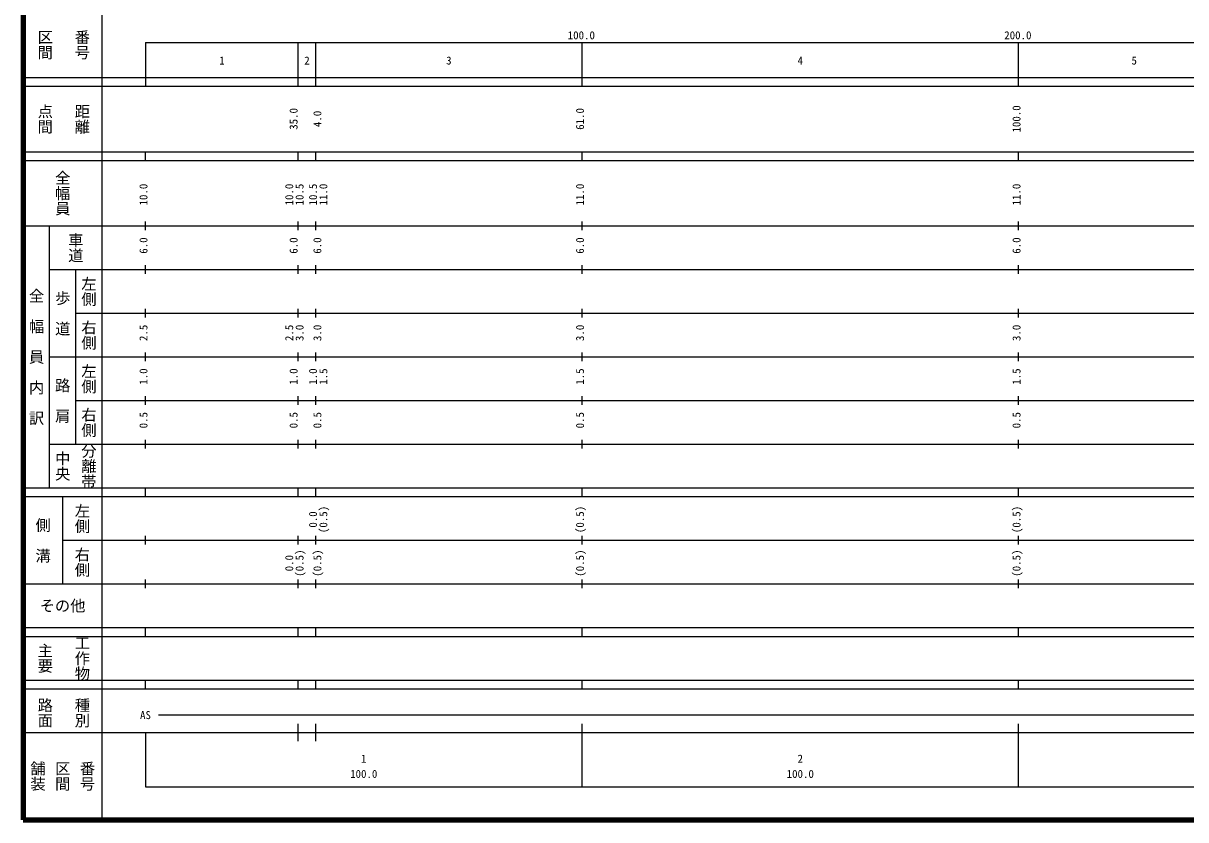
# Model space of a CAD drawing. Units: millimetres on the paper, enlarged 1000 times. Extents: x 40000 to 680000, y 20000 to 380000.
# Drawn here: x 40000 to 306304, y 20000 to 202409 of the extents above; entities that cross this region are included whole.
import ezdxf
from ezdxf.enums import TextEntityAlignment as Align

# ---------------------------------------------------------------- set-up
doc = ezdxf.new("R2010")
doc.units = ezdxf.units.MM
doc.header["$LTSCALE"] = 1000
doc.layers.add('M-TTL', color=2, linetype='Continuous', lineweight=140)
doc.layers.add('M-TTL-BAND', color=7, linetype='Continuous', lineweight=25)
doc.styles.add('@ＭＳ ゴシック', font='')
doc.styles.add('ＭＳ ゴシック', font='')
doc.styles.get('@ＭＳ ゴシック').set_extended_font_data('@MS Gothic')
doc.styles.get('ＭＳ ゴシック').set_extended_font_data('MS Gothic')

msp = doc.modelspace()

# ---------------------------------------------------------------- linework, layer by layer
at = {"layer": 'M-TTL'}
for p, q in [((40000, 380000), (40000, 20000)), ((40000, 20000), (680000, 20000))]:
    msp.add_line(p, q, dxfattribs=at)
at = {"layer": 'M-TTL-BAND'}
for p, q in [((58000, 370000), (58000, 20000)), ((68000, 198000), (579000, 198000)), ((68000, 198000), (68000, 188000)), ((103000, 188000), (103000, 198000)), ((107000, 188000), (107000, 198000)), ((168000, 188000), (168000, 198000)), ((268000, 188000), (268000, 198000)), ((40000, 190000), (579000, 190000)), ((40000, 188000), (579000, 188000)), ((40000, 173000), (579000, 173000)), ((40000, 171000), (579000, 171000)), ((68000, 171000), (68000, 173000)), ((103000, 171000), (103000, 173000)), ((107000, 171000), (107000, 173000)), ((168000, 171000), (168000, 173000)), ((268000, 171000), (268000, 173000)), ((40000, 156000), (579000, 156000)), ((46000, 96000), (46000, 156000)), ((68000, 155000), (68000, 157000)), ((103000, 155000), (103000, 157000)), ((107000, 155000), (107000, 157000)), ((168000, 155000), (168000, 157000)), ((268000, 155000), (268000, 157000)), ((68000, 145000), (68000, 147000)), ((103000, 145000), (103000, 147000)), ((107000, 145000), (107000, 147000)), ((168000, 145000), (168000, 147000)), ((268000, 145000), (268000, 147000)), ((46000, 146000), (579000, 146000)), ((52000, 146000), (52000, 106000)), ((52000, 136000), (579000, 136000)), ((68000, 135000), (68000, 137000)), ((103000, 135000), (103000, 137000)), ((107000, 135000), (107000, 137000)), ((168000, 135000), (168000, 137000)), ((268000, 135000), (268000, 137000)), ((46000, 126000), (579000, 126000)), ((68000, 125000), (68000, 127000)), ((103000, 125000), (103000, 127000)), ((107000, 125000), (107000, 127000)), ((168000, 125000), (168000, 127000)), ((268000, 125000), (268000, 127000)), ((52000, 116000), (579000, 116000)), ((68000, 115000), (68000, 117000)), ((103000, 115000), (103000, 117000)), ((107000, 115000), (107000, 117000)), ((168000, 115000), (168000, 117000)), ((268000, 115000), (268000, 117000)), ((68000, 105000), (68000, 107000)), ((103000, 105000), (103000, 107000)), ((107000, 105000), (107000, 107000)), ((168000, 105000), (168000, 107000)), ((268000, 105000), (268000, 107000)), ((46000, 106000), (579000, 106000)), ((40000, 96000), (579000, 96000)), ((68000, 94000), (68000, 96000)), ((103000, 94000), (103000, 96000)), ((107000, 94000), (107000, 96000)), ((168000, 94000), (168000, 96000)), ((268000, 94000), (268000, 96000)), ((40000, 94000), (579000, 94000)), ((49000, 94000), (49000, 74000)), ((49000, 84000), (579000, 84000)), ((68000, 83000), (68000, 85000)), ((103000, 83000), (103000, 85000)), ((107000, 83000), (107000, 85000)), ((168000, 83000), (168000, 85000)), ((268000, 83000), (268000, 85000)), ((68000, 73000), (68000, 75000)), ((103000, 73000), (103000, 75000)), ((107000, 73000), (107000, 75000)), ((168000, 73000), (168000, 75000)), ((268000, 73000), (268000, 75000)), ((40000, 74000), (579000, 74000)), ((40000, 64000), (579000, 64000)), ((68000, 62000), (68000, 64000)), ((103000, 62000), (103000, 64000)), ((107000, 62000), (107000, 64000)), ((168000, 62000), (168000, 64000)), ((268000, 62000), (268000, 64000)), ((40000, 62000), (579000, 62000)), ((40000, 52000), (579000, 52000)), ((68000, 50000), (68000, 52000)), ((103000, 50000), (103000, 52000)), ((107000, 50000), (107000, 52000)), ((168000, 50000), (168000, 52000)), ((268000, 50000), (268000, 52000)), ((40000, 50000), (579000, 50000)), ((71000, 44000), (505000, 44000)), ((40000, 40000), (579000, 40000)), ((68000, 40000), (68000, 27500)), ((103000, 38000), (103000, 42000)), ((107000, 38000), (107000, 42000)), ((168000, 27500), (168000, 42000)), ((268000, 27500), (268000, 42000)), ((68000, 27500), (579000, 27500))]:
    msp.add_line(p, q, dxfattribs=at)

# ---------------------------------------------------------------- texts
at = {"layer": 'M-TTL-BAND', "style": '@ＭＳ ゴシック'}
for s, p in [('区間', (45000, 197500)), ('番号', (53500, 197500)), ('点間', (45000, 180500)), ('距離', (53500, 180500)), ('全幅員', (49000, 163500)), ('車道', (52000, 151000)), ('左側', (55000, 141000)), ('全\u3000幅\u3000員\u3000内\u3000訳', (43000, 126000)), ('歩\u3000道', (49000, 136000)), ('右側', (55000, 131000)), ('左側', (55000, 121000)), ('路\u3000肩', (49000, 116000)), ('右側', (55000, 111000)), ('中央', (49000, 101000)), ('分離帯', (55000, 101000)), ('左側', (53500, 89000)), ('側\u3000溝', (44500, 84000)), ('右側', (53500, 79000)), ('工作物', (53500, 57000)), ('主要', (45000, 57000)), ('路面', (45000, 44500)), ('種別', (53500, 44500)), ('舗装', (43333, 30000)), ('区間', (49000, 30000)), ('番号', (54667, 30000))]:
    msp.add_text(s, height=2566, rotation=270, dxfattribs=at).set_placement(p, align=Align.MIDDLE_CENTER)
at = {"layer": 'M-TTL-BAND', "style": 'ＭＳ ゴシック'}
for s, p in [('100.0', (167844, 198195)), ('200.0', (267844, 198195)), ('1', (85500, 192405)), ('2', (105000, 192405)), ('3', (137500, 192405)), ('4', (218000, 192405)), ('5', (294500, 192405)), ('AS', (68000, 42500)), ('1', (118000, 32523)), ('2', (218000, 32523)), ('100.0', (118000, 29033)), ('100.0', (218000, 29033))]:
    msp.add_text(s, height=1833, dxfattribs=at).set_placement(p, align=Align.BOTTOM_CENTER)
for s, p in [('35.0', (103388, 180500)), ('4.0', (108836, 180500)), ('61.0', (169000, 180500)), ('100.0', (269000, 180500)), ('10.0', (69000, 163174)), ('10.0', (102388, 163174)), ('10.5', (104758, 163174)), ('10.5', (107836, 163174)), ('11.0', (110206, 163174)), ('11.0', (169000, 163174)), ('11.0', (269000, 163174)), ('6.0', (69000, 151500)), ('6.0', (103388, 151500)), ('6.0', (108836, 151500)), ('6.0', (169000, 151500)), ('6.0', (269000, 151500)), ('2.5', (69000, 131500)), ('2.5', (102388, 131500)), ('3.0', (104758, 131500)), ('3.0', (108836, 131500)), ('3.0', (169000, 131500)), ('3.0', (269000, 131500)), ('1.0', (69000, 121500)), ('1.0', (103388, 121500)), ('1.0', (107836, 121500)), ('1.5', (110206, 121500)), ('1.5', (169000, 121500)), ('1.5', (269000, 121500)), ('0.5', (69000, 111500)), ('0.5', (103388, 111500)), ('0.5', (108836, 111500)), ('0.5', (169000, 111500)), ('0.5', (269000, 111500)), ('(0.5)', (110206, 88764)), ('(0.5)', (169000, 88764)), ('(0.5)', (269000, 88764)), ('0.0', (107836, 88764)), ('0.0', (102388, 78764)), ('(0.5)', (104758, 78764)), ('(0.5)', (108836, 78764)), ('(0.5)', (169000, 78764)), ('(0.5)', (269000, 78764))]:
    msp.add_text(s, height=1833, rotation=90, dxfattribs=at).set_placement(p, align=Align.BOTTOM_CENTER)
msp.add_text('その他', height=2566, dxfattribs=at).set_placement((49000, 69000), align=Align.MIDDLE_CENTER)

doc.saveas('drawing.dxf')
